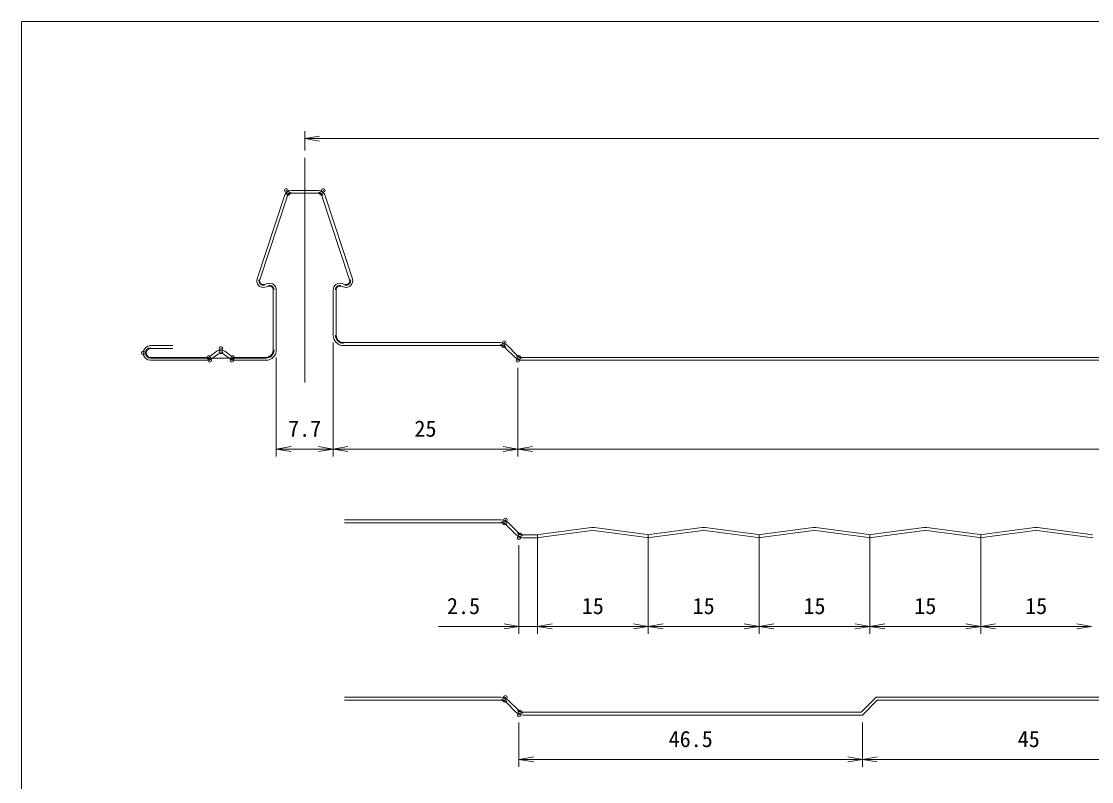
# Model space of a CAD drawing. Units: millimetres on the paper. Extents: x -208 to 189, y -250 to 139.
# Drawn here: x -208.4 to -63.6, y 36.6 to 139.4 of the extents above; entities that cross this region are included whole.
import ezdxf
from ezdxf.enums import TextEntityAlignment as Align

# ---------------------------------------------------------------- set-up
doc = ezdxf.new("R2010")
doc.units = ezdxf.units.MM
doc.header["$PDMODE"] = 32
doc.header["$PDSIZE"] = 0.5
for name, color, linetype, lineweight in [('0-0_寸法', 7, 'Continuous', 18), ('0-3', 6, 'Continuous', 18), ('1-1', 3, 'Continuous', 18), ('F-F', 5, 'Continuous', 18)]:
    doc.layers.add(name, color=color, linetype=linetype, lineweight=lineweight)
doc.styles.add('ＭＳ ゴシック', font='')
doc.styles.get('ＭＳ ゴシック').set_extended_font_data('MS Gothic')

# ---------------------------------------------------------------- blocks, each defined once
blk = doc.blocks.new('_OPEN')
at = {"layer": '0-0_寸法'}
blk.add_line((0, 0), (-1, 0), dxfattribs=at)
blk.add_lwpolyline([(-1, 0.1667), (0, 0), (-1, -0.1667)], dxfattribs=at)
blk = doc.blocks.new('D2')
at = {"layer": '0-3'}
for p, q in [((54.5, 197), (54.5, 185)), ((43.625, 186), (55.75, 186)), ((57, 186), (55.75, 186))]:
    blk.add_line(p, q, dxfattribs=at)
at = {"layer": '0-3', "xscale": 2, "yscale": 2}
blk.add_blockref('_OPEN', (54.5, 186), dxfattribs=at)
at = {"layer": '0-3', "color": 7, "style": 'ＭＳ ゴシック'}
blk.add_text('2.5', height=2.199, dxfattribs=at).set_placement((44.75, 187), align=Align.BOTTOM_LEFT)
blk = doc.blocks.new('D3')
at = {"layer": '0-3'}
for p, q in [((57, 198.4), (57, 185)), ((57, 186), (64.5, 186)), ((72, 186), (64.5, 186))]:
    blk.add_line(p, q, dxfattribs=at)
at = {"layer": '0-3', "xscale": 2, "yscale": 2, "rotation": 180}
blk.add_blockref('_OPEN', (57, 186), dxfattribs=at)
at = {"layer": '0-3', "xscale": 2, "yscale": 2}
blk.add_blockref('_OPEN', (72, 186), dxfattribs=at)
at = {"layer": '0-3', "color": 7, "style": 'ＭＳ ゴシック'}
blk.add_text('15', height=2.199, dxfattribs=at).set_placement((63, 187), align=Align.BOTTOM_LEFT)
blk = doc.blocks.new('D4')
at = {"layer": '0-3'}
for p, q in [((72, 198.4), (72, 185)), ((72, 186), (79.5, 186)), ((87, 186), (79.5, 186))]:
    blk.add_line(p, q, dxfattribs=at)
at = {"layer": '0-3', "xscale": 2, "yscale": 2, "rotation": 180}
blk.add_blockref('_OPEN', (72, 186), dxfattribs=at)
at = {"layer": '0-3', "xscale": 2, "yscale": 2}
blk.add_blockref('_OPEN', (87, 186), dxfattribs=at)
at = {"layer": '0-3', "color": 7, "style": 'ＭＳ ゴシック'}
blk.add_text('15', height=2.199, dxfattribs=at).set_placement((78, 187), align=Align.BOTTOM_LEFT)
blk = doc.blocks.new('D5')
at = {"layer": '0-3'}
for p, q in [((87, 198.4), (87, 185)), ((87, 186), (94.5, 186)), ((102, 186), (94.5, 186))]:
    blk.add_line(p, q, dxfattribs=at)
at = {"layer": '0-3', "xscale": 2, "yscale": 2, "rotation": 180}
blk.add_blockref('_OPEN', (87, 186), dxfattribs=at)
at = {"layer": '0-3', "xscale": 2, "yscale": 2}
blk.add_blockref('_OPEN', (102, 186), dxfattribs=at)
at = {"layer": '0-3', "color": 7, "style": 'ＭＳ ゴシック'}
blk.add_text('15', height=2.199, dxfattribs=at).set_placement((93, 187), align=Align.BOTTOM_LEFT)
blk = doc.blocks.new('D6')
at = {"layer": '0-3'}
for p, q in [((102, 198.4), (102, 185)), ((102, 186), (109.5, 186)), ((117, 186), (109.5, 186))]:
    blk.add_line(p, q, dxfattribs=at)
at = {"layer": '0-3', "xscale": 2, "yscale": 2, "rotation": 180}
blk.add_blockref('_OPEN', (102, 186), dxfattribs=at)
at = {"layer": '0-3', "xscale": 2, "yscale": 2}
blk.add_blockref('_OPEN', (117, 186), dxfattribs=at)
at = {"layer": '0-3', "color": 7, "style": 'ＭＳ ゴシック'}
blk.add_text('15', height=2.199, dxfattribs=at).set_placement((108, 187), align=Align.BOTTOM_LEFT)
blk = doc.blocks.new('D7')
at = {"layer": '0-3'}
for p, q in [((117, 198.4), (117, 185)), ((117, 186), (124.5, 186)), ((132, 186), (124.5, 186))]:
    blk.add_line(p, q, dxfattribs=at)
at = {"layer": '0-3', "xscale": 2, "yscale": 2, "rotation": 180}
blk.add_blockref('_OPEN', (117, 186), dxfattribs=at)
at = {"layer": '0-3', "xscale": 2, "yscale": 2}
blk.add_blockref('_OPEN', (132, 186), dxfattribs=at)
at = {"layer": '0-3', "color": 7, "style": 'ＭＳ ゴシック'}
blk.add_text('15', height=2.199, dxfattribs=at).set_placement((123, 187), align=Align.BOTTOM_LEFT)
blk = doc.blocks.new('D22')
at = {"layer": '0-3'}
for p, q in [((21.65, 222.4), (21.65, 209)), ((21.65, 210), (25.5, 210)), ((29.35, 210), (25.5, 210))]:
    blk.add_line(p, q, dxfattribs=at)
at = {"layer": '0-3', "xscale": 2, "yscale": 2, "rotation": 180}
blk.add_blockref('_OPEN', (21.65, 210), dxfattribs=at)
at = {"layer": '0-3', "xscale": 2, "yscale": 2}
blk.add_blockref('_OPEN', (29.35, 210), dxfattribs=at)
at = {"layer": '0-3', "color": 7, "style": 'ＭＳ ゴシック'}
blk.add_text('7.7', height=2.199, dxfattribs=at).set_placement((23.25, 211), align=Align.BOTTOM_LEFT)
blk = doc.blocks.new('D23')
at = {"layer": '0-3'}
for p, q in [((29.35, 224.4), (29.35, 209)), ((29.35, 210), (41.85, 210)), ((54.35, 210), (41.85, 210))]:
    blk.add_line(p, q, dxfattribs=at)
at = {"layer": '0-3', "xscale": 2, "yscale": 2, "rotation": 180}
blk.add_blockref('_OPEN', (29.35, 210), dxfattribs=at)
at = {"layer": '0-3', "xscale": 2, "yscale": 2}
blk.add_blockref('_OPEN', (54.35, 210), dxfattribs=at)
at = {"layer": '0-3', "color": 7, "style": 'ＭＳ ゴシック'}
blk.add_text('25', height=2.199, dxfattribs=at).set_placement((40.35, 211), align=Align.BOTTOM_LEFT)
blk = doc.blocks.new('D24')
at = {"layer": '0-3'}
for p, q in [((54.35, 221), (54.35, 209)), ((54.35, 210), (191.925, 210))]:
    blk.add_line(p, q, dxfattribs=at)
at = {"layer": '0-3', "xscale": 2, "yscale": 2, "rotation": 180}
blk.add_blockref('_OPEN', (54.35, 210), dxfattribs=at)
blk = doc.blocks.new('D27')
at = {"layer": '0-3'}
for p, q in [((25.5, 250.4), (25.5, 253)), ((25.5, 252), (192, 252))]:
    blk.add_line(p, q, dxfattribs=at)
at = {"layer": '0-3', "xscale": 2, "yscale": 2, "rotation": 180}
blk.add_blockref('_OPEN', (25.5, 252), dxfattribs=at)
blk = doc.blocks.new('D29')
at = {"layer": '0-3'}
for p, q in [((54.5, 173), (54.5, 167)), ((54.5, 168), (77.75, 168)), ((101, 168), (77.75, 168))]:
    blk.add_line(p, q, dxfattribs=at)
at = {"layer": '0-3', "xscale": 2, "yscale": 2, "rotation": 180}
blk.add_blockref('_OPEN', (54.5, 168), dxfattribs=at)
at = {"layer": '0-3', "xscale": 2, "yscale": 2}
blk.add_blockref('_OPEN', (101, 168), dxfattribs=at)
at = {"layer": '0-3', "color": 7, "style": 'ＭＳ ゴシック'}
blk.add_text('46.5', height=2.199, dxfattribs=at).set_placement((74.75, 169), align=Align.BOTTOM_LEFT)
blk = doc.blocks.new('D30')
at = {"layer": '0-3'}
for p, q in [((101, 173), (101, 167)), ((101, 168), (123.5, 168)), ((146, 168), (123.5, 168))]:
    blk.add_line(p, q, dxfattribs=at)
at = {"layer": '0-3', "xscale": 2, "yscale": 2, "rotation": 180}
blk.add_blockref('_OPEN', (101, 168), dxfattribs=at)
at = {"layer": '0-3', "xscale": 2, "yscale": 2}
blk.add_blockref('_OPEN', (146, 168), dxfattribs=at)
at = {"layer": '0-3', "color": 7, "style": 'ＭＳ ゴシック'}
blk.add_text('45', height=2.199, dxfattribs=at).set_placement((122, 169), align=Align.BOTTOM_LEFT)

msp = doc.modelspace()

# ---------------------------------------------------------------- linework, layer by layer
at = {"layer": '1-1'}
for p, q in [((-170.093, 90.588), (-170.093, 120.988)), ((-172.797, 115.97), (-176.548, 104.624)), ((-171.943, 116.588), (-168.244, 116.588)), ((-171.943, 116.188), (-168.244, 116.188)), ((-167.389, 115.97), (-163.639, 104.624)), ((-172.417, 115.845), (-176.168, 104.499)), ((-167.769, 115.845), (-164.018, 104.499)), ((-175.564, 103.859), (-175.076, 103.99)), ((-174.973, 103.603), (-175.46, 103.472)), ((-174.343, 103.12), (-174.343, 94.988)), ((-173.943, 94.988), (-173.943, 103.12)), ((-166.243, 96.988), (-166.243, 103.12)), ((-165.843, 103.12), (-165.843, 96.988)), ((-165.214, 103.603), (-164.726, 103.472)), ((-164.623, 103.859), (-165.11, 103.99)), ((-143.657, 95.988), (-164.843, 95.988)), ((-190.943, 95.588), (-187.943, 95.588)), ((-190.943, 95.188), (-187.943, 95.188)), ((-182.943, 94.088), (-181.983, 94.808)), ((-182.703, 93.768), (-181.743, 94.488)), ((-180.183, 93.768), (-181.143, 94.488)), ((-179.943, 94.088), (-180.903, 94.808)), ((-164.843, 95.588), (-143.657, 95.588)), ((-142.95, 95.295), (-141.653, 93.998)), ((-141.37, 94.281), (-142.667, 95.578)), ((-190.943, 93.988), (-183.243, 93.988)), ((-183.243, 93.588), (-190.943, 93.588)), ((-179.643, 93.988), (-175.343, 93.988)), ((-175.343, 93.588), (-179.643, 93.588)), ((-140.663, 93.588), (-3.593, 93.588)), ((-143.507, 71.988), (-164.693, 71.988)), ((-164.693, 71.588), (-143.507, 71.588)), ((-142.8, 71.295), (-141.503, 69.998)), ((-141.22, 70.281), (-142.517, 71.578)), ((-131.282, 70.975), (-138.458, 69.997)), ((-130.904, 70.975), (-123.728, 69.997)), ((-116.282, 70.975), (-123.458, 69.997)), ((-115.904, 70.975), (-108.728, 69.997)), ((-101.282, 70.975), (-108.458, 69.997)), ((-100.904, 70.975), (-93.728, 69.997)), ((-86.282, 70.975), (-93.458, 69.997)), ((-85.904, 70.975), (-78.728, 69.997)), ((-71.282, 70.975), (-78.458, 69.997)), ((-70.904, 70.975), (-63.728, 69.997)), ((-138.593, 69.988), (-140.513, 69.988)), ((-140.513, 69.588), (-138.593, 69.588)), ((-138.404, 69.6), (-131.228, 70.578)), ((-123.782, 69.6), (-130.958, 70.578)), ((-123.404, 69.6), (-116.228, 70.578)), ((-108.782, 69.6), (-115.958, 70.578)), ((-108.404, 69.6), (-101.228, 70.578)), ((-93.782, 69.6), (-100.958, 70.578)), ((-93.404, 69.6), (-86.228, 70.578)), ((-78.782, 69.6), (-85.958, 70.578)), ((-78.404, 69.6), (-71.228, 70.578)), ((-63.782, 69.6), (-70.958, 70.578)), ((-143.507, 47.988), (-164.693, 47.988)), ((-164.693, 47.588), (-143.507, 47.588)), ((-142.8, 47.295), (-141.503, 45.998)), ((-141.22, 46.281), (-142.517, 47.578))]:
    msp.add_line(p, q, dxfattribs=at)
at = {"layer": '1-1', "color": 1}
msp.add_line((-190.943, 93.888), (-175.343, 93.888), dxfattribs=at)
at = {"layer": '1-1'}
for points in [[(133.327, 93.988), (-3.593, 93.988), (-140.663, 93.988)], [(133.327, 45.988), (87.573, 45.988), (85.573, 47.988), (44.241, 47.988), (42.241, 45.988), (-49.427, 45.988), (-51.427, 47.988), (-92.759, 47.988), (-94.759, 45.988), (-140.513, 45.988)], [(-140.513, 45.588), (-94.593, 45.588), (-92.593, 47.588), (-51.593, 47.588), (-49.593, 45.588), (42.407, 45.588), (44.407, 47.588), (85.407, 47.588), (87.407, 45.588), (133.327, 45.588)]]:
    msp.add_lwpolyline(points, dxfattribs=at)
for centre, radius, start, end in [((-171.943, 115.688), 0.9, 90, 161.70852), ((-171.943, 115.688), 0.5, 90, 161.70852), ((-168.244, 115.688), 0.9, 18.29148, 90), ((-168.244, 115.688), 0.5, 18.29148, 90), ((-175.693, 104.342), 0.9, 161.70852, 285), ((-175.693, 104.342), 0.5, 161.70852, 285), ((-164.493, 104.342), 0.9, 255, 18.29148), ((-164.493, 104.342), 0.5, 255, 18.29148), ((-174.843, 103.12), 0.9, 0, 105), ((-174.843, 103.12), 0.5, 0, 105), ((-165.343, 103.12), 0.9, 75, 180), ((-165.343, 103.12), 0.5, 75, 180), ((-164.843, 96.988), 1.4, 180, 270), ((-164.843, 96.988), 1, 180, 270), ((-143.657, 94.588), 1.4, 45, 90), ((-190.943, 94.588), 1, 90, 270), ((-190.943, 94.588), 0.6, 90, 270), ((-181.443, 94.088), 0.9, 53.1301, 126.8699), ((-181.443, 94.088), 0.5, 53.1301, 126.8699), ((-175.343, 94.988), 1, 270, 0), ((-175.343, 94.988), 1.4, 270, 0), ((-143.657, 94.588), 1, 45, 90), ((-140.663, 94.988), 1, 225, 270), ((-183.243, 94.488), 0.5, 270, 306.8699), ((-183.243, 94.488), 0.9, 270, 306.8699), ((-179.643, 94.488), 0.9, 233.1301, 270), ((-179.643, 94.488), 0.5, 233.1301, 270), ((-140.663, 94.988), 1.4, 225, 270), ((-143.507, 70.588), 1.4, 45, 90), ((-143.507, 70.588), 1, 45, 90), ((-131.093, 69.588), 1.4, 82.23888, 97.76112), ((-116.093, 69.588), 1.4, 82.23888, 97.76112), ((-101.093, 69.588), 1.4, 82.23888, 97.76112), ((-86.093, 69.588), 1.4, 82.23888, 97.76112), ((-71.093, 69.588), 1.4, 82.23888, 97.76112), ((-140.513, 70.988), 1.4, 225, 270), ((-140.513, 70.988), 1, 225, 270), ((-138.593, 70.988), 1, 270, 277.76112), ((-138.593, 70.988), 1.4, 270, 277.76112), ((-131.093, 69.588), 1, 82.23888, 97.76112), ((-123.593, 70.988), 1.4, 262.23888, 277.76112), ((-123.593, 70.988), 1, 262.23888, 277.76112), ((-116.093, 69.588), 1, 82.23888, 97.76112), ((-108.593, 70.988), 1.4, 262.23888, 277.76112), ((-108.593, 70.988), 1, 262.23888, 277.76112), ((-101.093, 69.588), 1, 82.23888, 97.76112), ((-93.593, 70.988), 1.4, 262.23888, 277.76112), ((-93.593, 70.988), 1, 262.23888, 277.76112), ((-86.093, 69.588), 1, 82.23888, 97.76112), ((-78.593, 70.988), 1.4, 262.23888, 277.76112), ((-78.593, 70.988), 1, 262.23888, 277.76112), ((-71.093, 69.588), 1, 82.23888, 97.76112), ((-63.593, 70.988), 1.4, 262.23888, 277.76112), ((-63.593, 70.988), 1, 262.23888, 277.76112), ((-143.507, 46.588), 1.4, 45, 90), ((-143.507, 46.588), 1, 45, 90), ((-140.513, 46.988), 1.4, 225, 270), ((-140.513, 46.988), 1, 225, 270)]:
    msp.add_arc(centre, radius, start, end, dxfattribs=at)
at = {"layer": '1-1', "color": 1}
for centre, radius, start, end in [((-171.943, 115.688), 0.6, 90, 161.70852), ((-168.244, 115.688), 0.6, 18.29148, 90), ((-175.693, 104.342), 0.6, 161.70852, 285), ((-164.493, 104.342), 0.6, 255, 18.29148), ((-174.843, 103.12), 0.6, 0, 105), ((-165.343, 103.12), 0.6, 75, 180), ((-164.843, 96.988), 1.1, 180, 270), ((-143.657, 94.588), 1.1, 45, 90), ((-190.943, 94.588), 0.7, 90, 270), ((-175.343, 94.988), 1.1, 270, 0), ((-140.663, 94.988), 1.1, 225, 270), ((-143.507, 70.588), 1.1, 45, 90), ((-140.513, 70.988), 1.1, 225, 270), ((-143.507, 46.588), 1.1, 45, 90), ((-140.513, 46.988), 1.1, 225, 270)]:
    msp.add_arc(centre, radius, start, end, dxfattribs=at)
at = {"layer": '1-1'}
for p in [(-172.593, 116.588), (-172.304, 116.188), (-167.882, 116.188), (-167.593, 116.588), (-143.243, 95.588), (-143.077, 95.988), (-191.943, 94.588), (-183.076, 93.988), (-181.443, 95.213), (-181.443, 94.713), (-179.81, 93.988), (-141.077, 93.988), (-182.943, 93.588), (-179.943, 93.588), (-141.243, 93.588), (-143.093, 71.588), (-142.927, 71.988), (-141.093, 69.588), (-140.927, 69.988), (-143.093, 47.588), (-142.927, 47.988), (-141.093, 45.588), (-140.927, 45.988)]:
    msp.add_point(p, dxfattribs=at)
at = {"layer": 'F-F', "color": 7}
for p, q in [((-208.437, 139.449), (-208.437, -139.581)), ((-208.437, 139.439), (189.163, 139.439)), ((-208.427, 139.449), (-208.427, -139.581))]:
    msp.add_line(p, q, dxfattribs=at)

# ---------------------------------------------------------------- block references
at = {"layer": '1-1'}
for name in ['D27', 'D23', 'D22', 'D24', 'D3', 'D4', 'D5', 'D6', 'D7', 'D2', 'D29', 'D30']:
    msp.add_blockref(name, (-195.593, -128.412), dxfattribs=at)

doc.saveas('drawing.dxf')
